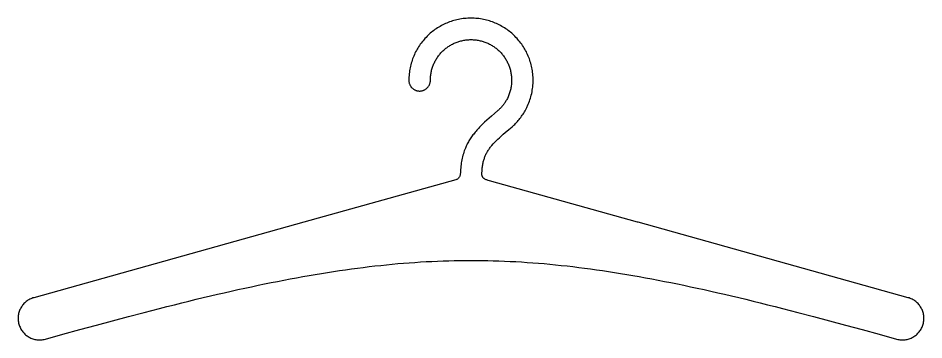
# Model space of a CAD drawing. Extents: x 27 to 2943, y 104 to 2866.
# Drawn here: x 2015.9 to 2415.9, y 2209.1 to 2351.3 of the extents above; entities that cross this region are included whole.
import ezdxf

# ---------------------------------------------------------------- set-up
doc = ezdxf.new("R2010")
doc.units = 0
doc.layers.add('IMPORT_-_HANGER_PACK_EPS', color=18, linetype='CONTINUOUS')

msp = doc.modelspace()

# ---------------------------------------------------------------- linework, layer by layer
at = {"layer": 'IMPORT_-_HANGER_PACK_EPS'}
msp.add_lwpolyline([(2188.44, 2323.87), (2188.44, 2323.63), (2188.46, 2323.38), (2188.49, 2323.15), (2188.53, 2322.91), (2188.59, 2322.68), (2188.65, 2322.45), (2188.73, 2322.23), (2188.81, 2322.02), (2188.91, 2321.81), (2189.01, 2321.6), (2189.13, 2321.4), (2189.25, 2321.21), (2189.38, 2321.02), (2189.53, 2320.84), (2189.68, 2320.67), (2189.83, 2320.5), (2190, 2320.34), (2190.17, 2320.2), (2190.35, 2320.05), (2190.54, 2319.92), (2190.73, 2319.8), (2190.93, 2319.68), (2191.14, 2319.58), (2191.35, 2319.48), (2191.56, 2319.4), (2191.78, 2319.32), (2192.01, 2319.26), (2192.24, 2319.2), (2192.48, 2319.16), (2192.71, 2319.13), (2192.96, 2319.11), (2193.2, 2319.11), (2193.45, 2319.11), (2193.69, 2319.13), (2193.93, 2319.16), (2194.16, 2319.2), (2194.39, 2319.26), (2194.62, 2319.32), (2194.84, 2319.4), (2195.05, 2319.48), (2195.27, 2319.58), (2195.47, 2319.68), (2195.67, 2319.8), (2195.86, 2319.92), (2196.05, 2320.05), (2196.23, 2320.2), (2196.4, 2320.34), (2196.57, 2320.5), (2196.73, 2320.67), (2196.88, 2320.84), (2197.02, 2321.02), (2197.15, 2321.21), (2197.27, 2321.4), (2197.39, 2321.6), (2197.49, 2321.81), (2197.59, 2322.02), (2197.67, 2322.23), (2197.75, 2322.45), (2197.81, 2322.68), (2197.87, 2322.91), (2197.91, 2323.15), (2197.94, 2323.38), (2197.96, 2323.63), (2197.96, 2323.87), (2197.96, 2323.87), (2197.94, 2323.87), (2197.95, 2324.33), (2197.97, 2324.79), (2198, 2325.25), (2198.04, 2325.7), (2198.09, 2326.15), (2198.15, 2326.59), (2198.23, 2327.04), (2198.31, 2327.48), (2198.41, 2327.91), (2198.51, 2328.34), (2198.63, 2328.77), (2198.75, 2329.19), (2198.89, 2329.61), (2199.04, 2330.02), (2199.19, 2330.43), (2199.36, 2330.84), (2199.53, 2331.24), (2199.72, 2331.63), (2199.91, 2332.02), (2200.12, 2332.41), (2200.33, 2332.78), (2200.55, 2333.16), (2200.78, 2333.52), (2201.02, 2333.89), (2201.26, 2334.24), (2201.52, 2334.59), (2201.78, 2334.93), (2202.05, 2335.27), (2202.33, 2335.6), (2202.62, 2335.92), (2202.91, 2336.24), (2203.21, 2336.55), (2203.52, 2336.85), (2203.84, 2337.14), (2204.16, 2337.43), (2204.49, 2337.71), (2204.83, 2337.98), (2205.17, 2338.24), (2205.52, 2338.5), (2205.87, 2338.74), (2206.24, 2338.98), (2206.6, 2339.21), (2206.98, 2339.43), (2207.35, 2339.64), (2207.74, 2339.85), (2208.13, 2340.04), (2208.52, 2340.23), (2208.92, 2340.4), (2209.33, 2340.57), (2209.74, 2340.72), (2210.15, 2340.87), (2210.57, 2341.01), (2210.99, 2341.13), (2211.42, 2341.25), (2211.85, 2341.35), (2212.28, 2341.45), (2212.72, 2341.53), (2213.16, 2341.61), (2213.61, 2341.67), (2214.06, 2341.72), (2214.51, 2341.76), (2214.97, 2341.79), (2215.43, 2341.81), (2215.89, 2341.82), (2215.89, 2341.8), (2215.89, 2341.8), (2215.89, 2341.8), (2215.89, 2341.82), (2216.35, 2341.81), (2216.81, 2341.79), (2217.27, 2341.76), (2217.72, 2341.72), (2218.17, 2341.67), (2218.61, 2341.61), (2219.06, 2341.53), (2219.5, 2341.45), (2219.93, 2341.35), (2220.36, 2341.25), (2220.79, 2341.13), (2221.21, 2341.01), (2221.63, 2340.87), (2222.04, 2340.72), (2222.45, 2340.57), (2222.86, 2340.4), (2223.26, 2340.23), (2223.65, 2340.04), (2224.04, 2339.85), (2224.43, 2339.64), (2224.8, 2339.43), (2225.18, 2339.21), (2225.54, 2338.98), (2225.91, 2338.74), (2226.26, 2338.5), (2226.61, 2338.24), (2226.95, 2337.98), (2227.29, 2337.71), (2227.62, 2337.43), (2227.94, 2337.14), (2228.26, 2336.85), (2228.57, 2336.55), (2228.87, 2336.24), (2229.16, 2335.92), (2229.45, 2335.6), (2229.73, 2335.27), (2230, 2334.93), (2230.26, 2334.59), (2230.52, 2334.24), (2230.76, 2333.89), (2231, 2333.52), (2231.23, 2333.16), (2231.45, 2332.78), (2231.66, 2332.41), (2231.87, 2332.02), (2232.06, 2331.63), (2232.25, 2331.24), (2232.42, 2330.84), (2232.59, 2330.43), (2232.74, 2330.02), (2232.89, 2329.61), (2233.03, 2329.19), (2233.15, 2328.77), (2233.27, 2328.34), (2233.37, 2327.91), (2233.47, 2327.48), (2233.55, 2327.04), (2233.63, 2326.6), (2233.69, 2326.15), (2233.74, 2325.7), (2233.78, 2325.25), (2233.81, 2324.79), (2233.83, 2324.33), (2233.84, 2323.87), (2233.82, 2323.87), (2233.82, 2323.87), (2233.82, 2323.87), (2233.84, 2323.87), (2233.83, 2323.38), (2233.81, 2322.89), (2233.78, 2322.41), (2233.73, 2321.93), (2233.67, 2321.45), (2233.6, 2320.98), (2233.52, 2320.51), (2233.42, 2320.05), (2233.31, 2319.59), (2233.19, 2319.13), (2233.06, 2318.68), (2232.92, 2318.23), (2232.77, 2317.79), (2232.6, 2317.35), (2232.43, 2316.91), (2232.24, 2316.49), (2231.95, 2315.87), (2231.71, 2315.4), (2231.53, 2315.07), (2231.34, 2314.74), (2231.15, 2314.42), (2230.94, 2314.1), (2230.73, 2313.78), (2230.51, 2313.47), (2230.29, 2313.17), (2230.06, 2312.87), (2229.82, 2312.57), (2229.58, 2312.28), (2229.33, 2311.99), (2229.07, 2311.71), (2228.81, 2311.43), (2228.54, 2311.16), (2228.26, 2310.89), (2227.98, 2310.63), (2227.98, 2310.63), (2227.98, 2310.63), (2227.78, 2310.44), (2226.25, 2309.12), (2224.93, 2308.01), (2223.87, 2307.1), (2222.85, 2306.2), (2221.89, 2305.31), (2220.97, 2304.44), (2220.1, 2303.57), (2219.69, 2303.13), (2219.28, 2302.7), (2218.89, 2302.27), (2218.5, 2301.84), (2218.13, 2301.41), (2217.77, 2300.98), (2217.42, 2300.55), (2217.08, 2300.11), (2216.75, 2299.68), (2216.44, 2299.25), (2216.13, 2298.81), (2215.83, 2298.38), (2215.54, 2297.94), (2215.27, 2297.5), (2215, 2297.06), (2214.75, 2296.62), (2214.5, 2296.17), (2214.26, 2295.72), (2214.03, 2295.27), (2213.82, 2294.81), (2213.61, 2294.35), (2213.41, 2293.89), (2213.16, 2293.27), (2212.93, 2292.65), (2212.71, 2292.02), (2212.51, 2291.38), (2212.32, 2290.73), (2212.15, 2290.07), (2211.99, 2289.4), (2211.85, 2288.72), (2211.72, 2288.03), (2211.6, 2287.33), (2211.5, 2286.62), (2211.41, 2285.89), (2211.33, 2285.15), (2211.27, 2284.39), (2211.22, 2283.62), (2211.18, 2282.83), (2211.16, 2282.58), (2211.13, 2282.34), (2211.09, 2282.1), (2211.04, 2281.86), (2210.98, 2281.64), (2210.9, 2281.42), (2210.8, 2281.21), (2210.69, 2281.01), (2210.56, 2280.82), (2210.42, 2280.64), (2210.26, 2280.47), (2210.08, 2280.32), (2209.88, 2280.19), (2209.67, 2280.07), (2209.43, 2279.96), (2209.17, 2279.88), (2142.12, 2261.13), (2142.05, 2261.11), (2022.86, 2227.79), (2022.39, 2227.65), (2021.93, 2227.48), (2021.49, 2227.3), (2021.06, 2227.09), (2020.65, 2226.87), (2020.25, 2226.62), (2019.86, 2226.36), (2019.49, 2226.08), (2019.14, 2225.79), (2018.8, 2225.48), (2018.48, 2225.15), (2018.17, 2224.81), (2017.88, 2224.46), (2017.61, 2224.09), (2017.36, 2223.71), (2017.13, 2223.32), (2016.91, 2222.92), (2016.72, 2222.5), (2016.54, 2222.08), (2016.38, 2221.65), (2016.25, 2221.22), (2016.13, 2220.77), (2016.04, 2220.32), (2015.97, 2219.87), (2015.92, 2219.41), (2015.89, 2218.94), (2015.89, 2218.47), (2015.91, 2218), (2015.95, 2217.53), (2016.02, 2217.05), (2016.12, 2216.58), (2016.23, 2216.1), (2016.38, 2215.64), (2016.54, 2215.18), (2016.73, 2214.74), (2016.93, 2214.31), (2017.16, 2213.9), (2017.4, 2213.5), (2017.66, 2213.11), (2017.94, 2212.74), (2018.23, 2212.39), (2018.55, 2212.05), (2018.87, 2211.72), (2019.21, 2211.42), (2019.57, 2211.13), (2019.93, 2210.86), (2020.31, 2210.61), (2020.7, 2210.37), (2021.11, 2210.16), (2021.52, 2209.96), (2021.94, 2209.79), (2022.37, 2209.63), (2022.81, 2209.49), (2023.25, 2209.38), (2023.7, 2209.29), (2024.16, 2209.22), (2024.62, 2209.17), (2025.08, 2209.14), (2025.55, 2209.14), (2026.02, 2209.16), (2026.49, 2209.2), (2026.97, 2209.27), (2027.44, 2209.36), (2027.92, 2209.48), (2035.6, 2211.62), (2043.11, 2213.69), (2050.46, 2215.7), (2057.64, 2217.63), (2064.67, 2219.5), (2071.55, 2221.3), (2074.93, 2222.17), (2078.28, 2223.03), (2081.6, 2223.87), (2084.88, 2224.69), (2088.12, 2225.5), (2091.34, 2226.29), (2094.52, 2227.06), (2097.67, 2227.82), (2100.79, 2228.56), (2103.88, 2229.28), (2106.94, 2229.98), (2109.98, 2230.67), (2112.98, 2231.34), (2115.96, 2231.99), (2118.91, 2232.63), (2121.84, 2233.25), (2124.74, 2233.85), (2127.61, 2234.44), (2130.47, 2235.01), (2133.29, 2235.56), (2136.1, 2236.09), (2138.89, 2236.61), (2141.65, 2237.11), (2144.4, 2237.6), (2147.12, 2238.06), (2149.83, 2238.51), (2152.52, 2238.95), (2155.19, 2239.36), (2157.84, 2239.76), (2160.48, 2240.14), (2163.11, 2240.51), (2165.71, 2240.86), (2168.31, 2241.19), (2170.89, 2241.5), (2173.46, 2241.8), (2176.02, 2242.08), (2178.56, 2242.34), (2181.1, 2242.59), (2183.62, 2242.82), (2186.14, 2243.03), (2188.65, 2243.22), (2191.15, 2243.4), (2193.64, 2243.56), (2196.13, 2243.71), (2198.61, 2243.84), (2201.09, 2243.95), (2203.56, 2244.04), (2206.03, 2244.12), (2208.5, 2244.17), (2210.96, 2244.22), (2213.43, 2244.24), (2215.89, 2244.25), (2218.35, 2244.24), (2220.82, 2244.22), (2223.28, 2244.17), (2225.75, 2244.12), (2228.22, 2244.04), (2230.69, 2243.95), (2233.17, 2243.84), (2235.65, 2243.71), (2238.14, 2243.56), (2240.63, 2243.4), (2243.13, 2243.22), (2245.64, 2243.03), (2248.16, 2242.82), (2250.68, 2242.59), (2253.22, 2242.34), (2255.76, 2242.08), (2258.32, 2241.8), (2260.89, 2241.5), (2263.47, 2241.19), (2266.07, 2240.86), (2268.67, 2240.51), (2271.3, 2240.14), (2273.94, 2239.76), (2276.59, 2239.36), (2279.26, 2238.95), (2281.95, 2238.51), (2284.66, 2238.06), (2287.38, 2237.6), (2290.13, 2237.11), (2292.89, 2236.61), (2295.68, 2236.09), (2298.49, 2235.56), (2301.32, 2235.01), (2304.17, 2234.44), (2307.04, 2233.85), (2309.94, 2233.25), (2312.87, 2232.63), (2315.82, 2231.99), (2318.8, 2231.34), (2321.8, 2230.67), (2324.84, 2229.98), (2327.9, 2229.28), (2330.99, 2228.56), (2334.11, 2227.82), (2337.26, 2227.06), (2340.44, 2226.29), (2343.66, 2225.5), (2346.9, 2224.69), (2350.18, 2223.87), (2353.5, 2223.03), (2356.85, 2222.17), (2360.23, 2221.3), (2367.11, 2219.5), (2374.14, 2217.63), (2381.32, 2215.7), (2388.67, 2213.69), (2396.18, 2211.62), (2403.86, 2209.48), (2404.34, 2209.36), (2404.81, 2209.27), (2405.29, 2209.2), (2405.76, 2209.16), (2406.23, 2209.14), (2406.7, 2209.14), (2407.16, 2209.17), (2407.62, 2209.22), (2408.08, 2209.29), (2408.53, 2209.38), (2408.98, 2209.49), (2409.41, 2209.63), (2409.84, 2209.79), (2410.26, 2209.96), (2410.67, 2210.16), (2411.08, 2210.37), (2411.47, 2210.61), (2411.85, 2210.86), (2412.21, 2211.13), (2412.57, 2211.42), (2412.91, 2211.72), (2413.24, 2212.05), (2413.55, 2212.39), (2413.84, 2212.74), (2414.12, 2213.11), (2414.38, 2213.5), (2414.63, 2213.9), (2414.85, 2214.31), (2415.06, 2214.74), (2415.24, 2215.18), (2415.4, 2215.64), (2415.55, 2216.1), (2415.66, 2216.58), (2415.76, 2217.05), (2415.83, 2217.53), (2415.87, 2218), (2415.89, 2218.47), (2415.89, 2218.94), (2415.86, 2219.41), (2415.81, 2219.87), (2415.74, 2220.32), (2415.65, 2220.77), (2415.53, 2221.22), (2415.4, 2221.65), (2415.24, 2222.08), (2415.07, 2222.5), (2414.87, 2222.92), (2414.65, 2223.32), (2414.42, 2223.71), (2414.17, 2224.09), (2413.9, 2224.46), (2413.61, 2224.81), (2413.3, 2225.15), (2412.98, 2225.48), (2412.64, 2225.79), (2412.29, 2226.08), (2411.92, 2226.36), (2411.53, 2226.62), (2411.13, 2226.87), (2410.72, 2227.09), (2410.29, 2227.3), (2409.85, 2227.48), (2409.39, 2227.65), (2408.92, 2227.79), (2289.73, 2261.11), (2289.44, 2261.19), (2224.11, 2279.46), (2223.51, 2279.62), (2223.2, 2279.71), (2222.9, 2279.81), (2222.61, 2279.91), (2222.32, 2280.02), (2222.05, 2280.15), (2221.8, 2280.3), (2221.68, 2280.38), (2221.56, 2280.47), (2221.45, 2280.56), (2221.35, 2280.66), (2221.25, 2280.77), (2221.16, 2280.88), (2221.07, 2281.01), (2221, 2281.13), (2220.93, 2281.27), (2220.87, 2281.42), (2220.81, 2281.57), (2220.77, 2281.74), (2220.73, 2281.91), (2220.71, 2282.09), (2220.69, 2282.29), (2220.69, 2282.49), (2220.69, 2282.49), (2220.7, 2282.82), (2220.76, 2283.81), (2220.84, 2284.76), (2220.89, 2285.22), (2220.94, 2285.66), (2221.01, 2286.11), (2221.08, 2286.54), (2221.15, 2286.96), (2221.24, 2287.38), (2221.33, 2287.79), (2221.43, 2288.19), (2221.54, 2288.58), (2221.65, 2288.97), (2221.78, 2289.36), (2221.91, 2289.73), (2222.05, 2290.08), (2222.19, 2290.43), (2222.34, 2290.77), (2222.5, 2291.11), (2222.66, 2291.45), (2222.84, 2291.78), (2223.02, 2292.11), (2223.21, 2292.44), (2223.42, 2292.77), (2223.63, 2293.1), (2223.85, 2293.43), (2224.08, 2293.75), (2224.32, 2294.08), (2224.57, 2294.41), (2225.11, 2295.06), (2225.68, 2295.73), (2226.3, 2296.4), (2226.97, 2297.08), (2227.68, 2297.77), (2228.44, 2298.49), (2229.26, 2299.22), (2230.12, 2299.97), (2231.03, 2300.75), (2232.62, 2302.09), (2234.02, 2303.29), (2234.31, 2303.52), (2234.31, 2303.52), (2234.31, 2303.53), (2234.34, 2303.56), (2234.77, 2303.96), (2235.19, 2304.36), (2235.6, 2304.77), (2236, 2305.2), (2236.39, 2305.63), (2236.77, 2306.07), (2237.15, 2306.52), (2237.51, 2306.98), (2237.87, 2307.45), (2238.21, 2307.92), (2238.55, 2308.4), (2238.88, 2308.9), (2239.2, 2309.39), (2239.5, 2309.9), (2239.8, 2310.41), (2240.09, 2310.94), (2240.54, 2311.82), (2240.74, 2312.21), (2240.91, 2312.58), (2241.19, 2313.23), (2241.46, 2313.88), (2241.71, 2314.55), (2241.94, 2315.22), (2242.16, 2315.9), (2242.35, 2316.59), (2242.53, 2317.29), (2242.7, 2318), (2242.84, 2318.71), (2242.97, 2319.43), (2243.08, 2320.15), (2243.16, 2320.88), (2243.23, 2321.62), (2243.28, 2322.36), (2243.31, 2323.11), (2243.32, 2323.87), (2243.34, 2323.87), (2243.34, 2323.87), (2243.34, 2323.87), (2243.32, 2323.87), (2243.31, 2324.58), (2243.29, 2325.29), (2243.24, 2325.99), (2243.18, 2326.68), (2243.1, 2327.37), (2243.01, 2328.06), (2242.89, 2328.74), (2242.77, 2329.41), (2242.62, 2330.08), (2242.46, 2330.74), (2242.28, 2331.39), (2242.09, 2332.04), (2241.88, 2332.68), (2241.66, 2333.32), (2241.42, 2333.94), (2241.17, 2334.56), (2240.9, 2335.18), (2240.62, 2335.78), (2240.33, 2336.38), (2240.02, 2336.96), (2239.69, 2337.54), (2239.36, 2338.11), (2239.01, 2338.67), (2238.64, 2339.22), (2238.27, 2339.77), (2237.88, 2340.3), (2237.48, 2340.82), (2237.07, 2341.33), (2236.64, 2341.84), (2236.21, 2342.33), (2235.76, 2342.81), (2235.3, 2343.28), (2234.83, 2343.74), (2234.35, 2344.19), (2233.86, 2344.62), (2233.35, 2345.05), (2232.84, 2345.46), (2232.32, 2345.86), (2231.79, 2346.25), (2231.24, 2346.62), (2230.69, 2346.99), (2230.13, 2347.34), (2229.56, 2347.67), (2228.98, 2348), (2228.39, 2348.31), (2227.8, 2348.6), (2227.2, 2348.88), (2226.58, 2349.15), (2225.96, 2349.4), (2225.34, 2349.64), (2224.7, 2349.86), (2224.06, 2350.07), (2223.41, 2350.26), (2222.76, 2350.44), (2222.1, 2350.6), (2221.43, 2350.75), (2220.76, 2350.88), (2220.08, 2350.99), (2219.39, 2351.08), (2218.7, 2351.16), (2218.01, 2351.22), (2217.3, 2351.27), (2216.6, 2351.29), (2215.89, 2351.3), (2215.89, 2351.32), (2215.89, 2351.32), (2215.89, 2351.32), (2215.89, 2351.3), (2215.18, 2351.29), (2214.47, 2351.27), (2213.77, 2351.22), (2213.08, 2351.16), (2212.39, 2351.08), (2211.7, 2350.99), (2211.02, 2350.88), (2210.35, 2350.75), (2209.68, 2350.6), (2209.02, 2350.44), (2208.37, 2350.26), (2207.72, 2350.07), (2207.08, 2349.86), (2206.44, 2349.64), (2205.82, 2349.4), (2205.2, 2349.15), (2204.58, 2348.88), (2203.98, 2348.6), (2203.38, 2348.31), (2202.8, 2348), (2202.22, 2347.67), (2201.65, 2347.34), (2201.09, 2346.99), (2200.54, 2346.62), (2199.99, 2346.25), (2199.46, 2345.86), (2198.94, 2345.46), (2198.43, 2345.05), (2197.92, 2344.62), (2197.43, 2344.19), (2196.95, 2343.74), (2196.48, 2343.28), (2196.02, 2342.81), (2195.57, 2342.33), (2195.14, 2341.84), (2194.71, 2341.33), (2194.3, 2340.82), (2193.9, 2340.3), (2193.51, 2339.77), (2193.14, 2339.22), (2192.77, 2338.67), (2192.42, 2338.11), (2192.09, 2337.54), (2191.76, 2336.96), (2191.45, 2336.38), (2191.16, 2335.78), (2190.88, 2335.18), (2190.61, 2334.56), (2190.36, 2333.94), (2190.12, 2333.32), (2189.9, 2332.68), (2189.69, 2332.04), (2189.5, 2331.39), (2189.32, 2330.74), (2189.16, 2330.08), (2189.01, 2329.41), (2188.88, 2328.74), (2188.77, 2328.06), (2188.68, 2327.37), (2188.6, 2326.68), (2188.54, 2325.99), (2188.49, 2325.29), (2188.47, 2324.58), (2188.46, 2323.87), (2188.44, 2323.87), (2188.44, 2323.87)], close=True, dxfattribs=at)

doc.saveas('drawing.dxf')
